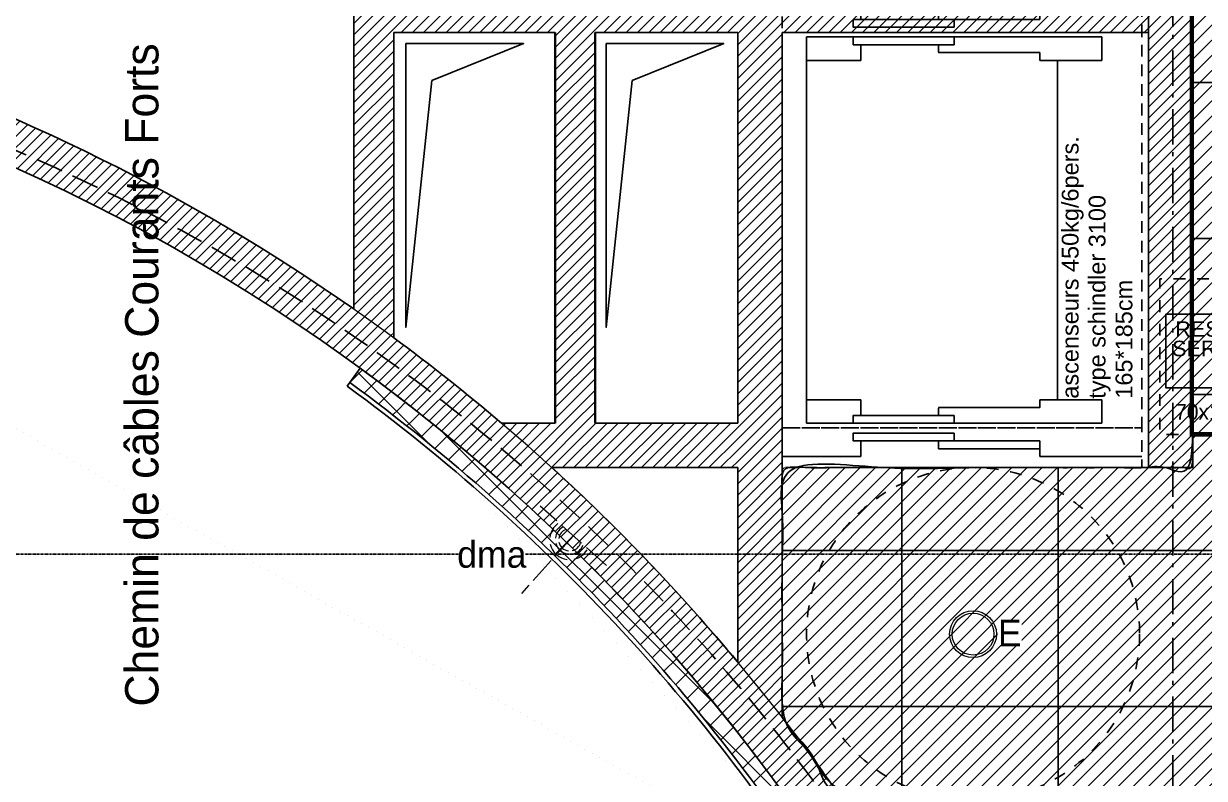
# Model space of a CAD drawing. Header units: centimetres. Extents: x -35664 to 50682, y -23001 to 23705.
# Drawn here: x 4493 to 5025, y 4190 to 4530 of the extents above; entities that cross this region are included whole.
import ezdxf

# ---------------------------------------------------------------- set-up
doc = ezdxf.new("R2010")
doc.units = ezdxf.units.CM
for name, pattern in [('ACAD_ISO02W100', [15, 12, -3]), ('Style de ligne -1', [0.41664, 0.20828, -0.20836]), ('Style de ligne -17', [0.347222, 0.20828, -0.138942]), ('Style de ligne -6', [1.04164, 0.625, -0.20828, 0.06943, -0.13893]), ('VW-01', [0.41656, 0.20828, -0.20828]), ('VW-02', [0.69435, 0.48607, -0.20828])]:
    doc.linetypes.add(name, pattern=pattern)
for name, color, linetype in [('B GÈnÈral_Hatch', 252, 'Continuous'), ('B Général', 252, 'Continuous'), ('C ANNOTATIONS-axes horizontaux', 252, 'Style de ligne -1'), ('C ANNOTATIONS-prestations', 252, 'Continuous'), ('C ANNOTATIONS-prestations_Hatch', 252, 'Continuous'), ('prlm-MOD', 64, 'Continuous')]:
    doc.layers.add(name, color=color, linetype=linetype)
for name, color, linetype, lineweight in [('prlm-ELEC-BT', 1, 'Continuous', 25), ('prlm-ELEC-CFO', 1, 'Continuous', 25), ('RESERVATION', 5, 'Continuous', 30)]:
    doc.layers.add(name, color=color, linetype=linetype, lineweight=lineweight)
doc.styles.add('Arial', font='arial.ttf')
doc.styles.add('Eurostile (italic)', font='Eurostib.TTF')
doc.styles.add('prlm-elec-cfo', font='comic.ttf', dxfattribs={"height": 12})
pattern_1 = [(45, (0, 0), (2.4253472, -2.6458333), [])]

# ---------------------------------------------------------------- blocks, each defined once
blk = doc.blocks.new('A 90.Groupe-10-1')
at = {"layer": 'B Général', "linetype": 'VW-02', "ltscale": 25.4}
blk.add_circle((4150.95, 3675.03), 866.95, dxfattribs=at)
at = {"layer": 'B Général', "linetype": 'Continuous'}
blk.add_arc((4150.95, 3675.03), 593.48, 0, 90, dxfattribs=at)
blk = doc.blocks.new('A 90.Ascenseur 162.185')
at = {"layer": 'B Général'}
for p, q in [((35.5, -5), (0, -5)), ((35.5, -5), (35.5, -12.06)), ((116, -5), (116, -8.53)), ((161.98, -5), (116, -5)), ((70.5, -12.06), (70.5, -8.53)), ((70.5, -8.53), (116, -8.53)), ((116, -8.53), (116, -12.06)), ((32, -15.58), (32, -12.06)), ((32, -12.06), (77.5, -12.06)), ((77.5, -15.58), (32, -15.58)), ((116, -12.06), (70.5, -12.06)), ((77.5, -12.06), (77.5, -15.58)), ((11, -20), (144, -20)), ((11, -30.58), (11, -20)), ((32, -23.53), (32, -20)), ((32, -20), (77.5, -20)), ((77.5, -20), (77.5, -23.53)), ((144, -20), (144, -30.58)), ((77.5, -23.53), (32, -23.53)), ((35.5, -30.58), (35.5, -23.53)), ((70.5, -26.81), (70.5, -23.53)), ((11, -30.58), (35.5, -30.58)), ((70.5, -27.06), (116, -27.06)), ((116, -30.58), (116, -27.06)), ((144, -30.58), (116, -30.58)), ((11, -183.42), (35.5, -183.42)), ((11, -183.42), (11, -194)), ((35.5, -183.42), (35.5, -190.47)), ((144, -183.42), (116, -183.42)), ((116, -183.42), (116, -186.94)), ((144, -194), (144, -183.42)), ((77.5, -190.47), (32, -190.47)), ((32, -190.47), (32, -194)), ((70.5, -186.94), (116, -186.94)), ((70.5, -187.19), (70.5, -190.47)), ((77.5, -194), (77.5, -190.47)), ((11, -194), (144, -194)), ((32, -194), (77.5, -194)), ((77.5, -198.42), (32, -198.42)), ((32, -198.42), (32, -201.94)), ((32, -201.94), (77.5, -201.94)), ((35.5, -209), (35.5, -201.94)), ((116, -201.94), (70.5, -201.94)), ((70.5, -201.94), (70.5, -205.47)), ((77.5, -201.94), (77.5, -198.42)), ((116, -205.47), (116, -201.94)), ((70.5, -205.47), (116, -205.47)), ((116, -209), (116, -205.47)), ((35.5, -209), (0, -209)), ((162, -209), (116, -209))]:
    blk.add_line(p, q, dxfattribs=at)
at = {"layer": 'B Général', "linetype": 'Continuous'}
for p, q in [((11, -30.58), (11, -183.42)), ((124, -183.42), (124, -30.58))]:
    blk.add_line(p, q, dxfattribs=at)
at = {"layer": 'B Général', "linetype": 'Style de ligne -17', "ltscale": 25.4, "flags": 128}
for points in [[(0, 0), (162, 0), (162, -18), (0, -18)], [(0, -18), (162, -18), (162, -196), (0, -196)], [(0, -196), (162, -196), (162, -214), (0, -214)]]:
    blk.add_lwpolyline(points, close=True, dxfattribs=at)
at = {"layer": 'B Général', "flags": 128}
for points in [[(116, -12.06), (70.5, -12.06), (70.5, -8.53), (116, -8.53), (116, -12.06)], [(77.5, -15.58), (32, -15.58), (32, -12.06), (77.5, -12.06), (77.5, -15.58)], [(77.5, -23.53), (32, -23.53), (32, -20), (77.5, -20), (77.5, -23.53)], [(116, -27.06), (70.5, -27.06), (70.5, -27.06), (116, -27.06), (116, -27.06)], [(77.5, -190.47), (32, -190.47), (32, -194), (77.5, -194), (77.5, -190.47)], [(116, -186.94), (70.5, -186.94), (70.5, -186.94), (116, -186.94), (116, -186.94)], [(77.5, -198.42), (32, -198.42), (32, -201.94), (77.5, -201.94), (77.5, -198.42)], [(116, -201.94), (70.5, -201.94), (70.5, -205.47), (116, -205.47), (116, -201.94)]]:
    blk.add_lwpolyline(points, dxfattribs=at)
at = {"layer": 'B Général', "linetype": 'VW-01', "ltscale": 25.4}
blk.add_circle((86, -289), 75, dxfattribs=at)
at = {"layer": 'C ANNOTATIONS-prestations', "insert": (125.95, -182.94), "char_height": 7.5758, "attachment_point": 1, "rotation": 90, "line_spacing_factor": 0.959385, "style": 'Arial'}
blk.add_mtext('ascenseurs 450kg/6pers.\\Ptype schindler 3100\\P165*185cm', dxfattribs=at)
blk = doc.blocks.new('xi.dma')
at = {"layer": 'prlm-ELEC-CFO', "color": 0, "linetype": 'ACAD_ISO02W100', "lineweight": 5, "flags": 128}
for points in [[(0, 0), (0, 35)], [(-20, 0), (20, 0)]]:
    blk.add_lwpolyline(points, dxfattribs=at)
at = {"layer": 'prlm-ELEC-CFO', "color": 0, "linetype": 'ByBlock', "lineweight": 5}
for radius, start, end in [(9, 55, 125), (9, 145, 191.803), (6.5, 145, 199.0387), (6.5, 55, 125), (5, 55, 125), (6.5, 340.9613, 35), (9, 348.197, 35), (5, 145, 207.3745), (5, 332.6255, 35)]:
    blk.add_arc((0, 2.41), radius, start, end, dxfattribs=at)
blk = doc.blocks.new('xi.lumE')
at = {"layer": 'prlm-ELEC-CFO', "color": 0, "linetype": 'ByBlock', "lineweight": 13}
for radius in [10.55, 9.42]:
    blk.add_circle((0, 0), radius, dxfattribs=at)
blk = doc.blocks.new('xi.txt-chcablCFO')
at = {"layer": 'prlm-ELEC-BT', "insert": (0, 0), "char_height": 15, "width": 316.4592, "attachment_point": 1, "style": 'prlm-elec-cfo'}
blk.add_mtext('Chemin de câbles Courants Forts ', dxfattribs=at)
blk = doc.blocks.new('A 90.70.150 EDF')
at = {"layer": 'B Général', "linetype": 'VW-01', "ltscale": 25.4, "flags": 128}
blk.add_lwpolyline([(-35, 75), (35, 75), (35, -75), (-35, -75)], close=True, dxfattribs=at)
at = {"layer": 'B Général', "insert": (24.95, -41.8), "char_height": 7.059, "attachment_point": 5, "rotation": 90, "line_spacing_factor": 0.894142, "style": 'Eurostile (italic)'}
blk.add_mtext('70x150 EDF', dxfattribs=at)

msp = doc.modelspace()

# ---------------------------------------------------------------- hatches: boundary and pattern name
at = {"layer": 'B GÈnÈral_Hatch', "linetype": 'Continuous'}
h = msp.add_hatch(dxfattribs=at)
h.set_pattern_fill('50_BETON', color=256, style=0, pattern_type=2)
h.set_pattern_definition(pattern_1)
h.paths.add_polyline_path([(4659.965, 4889.389), (4641.965, 4909.389), (4641.965, 4401.856), (4659.965, 4388.928)])
h = msp.add_hatch(dxfattribs=at)
h.set_pattern_fill('50_BETON', color=256, style=0, pattern_type=2)
h.set_pattern_definition(pattern_1)
h.paths.add_polyline_path([(4999.965, 4330.389), (5019.965, 4330.389), (5019.965, 4750.941), (4999.965, 4750.941)])
h = msp.add_hatch(dxfattribs=at)
h.set_pattern_fill('50_BETON', color=256, style=0, pattern_type=2)
h.set_pattern_definition(pattern_1)
edge = h.paths.add_edge_path()
edge.add_arc((4134.467, 3676.22), 865.495, 31.963058, 89.233818, ccw=False)
edge.add_line((4868.744, 4134.389), (4881.036, 4152.389))
edge.add_arc((4134.467, 3676.22), 885.495, 32.530157, 89.233818)
edge.add_line((4146.308, 4561.636), (4146.04, 4541.638))
h = msp.add_hatch(dxfattribs=at)
h.set_pattern_fill('50_BETON', color=256, style=0, pattern_type=2)
h.set_pattern_definition(pattern_1)
h.paths.add_polyline_path([(4999.965, 4546.389), (4659.965, 4546.389), (4659.965, 4526.389), (4999.965, 4526.389)])
h = msp.add_hatch(dxfattribs=at)
h.set_pattern_fill('50_BETON', color=256, style=0, pattern_type=2)
h.set_pattern_definition(pattern_1)
h.paths.add_polyline_path([(4732.715, 4350.389), (4750.715, 4350.389), (4750.715, 4526.389), (4732.715, 4526.389)])
h = msp.add_hatch(dxfattribs=at)
h.set_pattern_fill('50_BETON', color=256, style=0, pattern_type=2)
h.set_pattern_definition(pattern_1)
h.paths.add_polyline_path([(4814.965, 4242.81), (4834.965, 4217.888), (4834.965, 4526.389), (4814.965, 4526.389)])
h = msp.add_hatch(dxfattribs=at)
h.set_pattern_fill('02_ISOLANT', color=256, style=0, pattern_type=2)
h.set_pattern_definition([(45, (0, 0), (-5.656854, 5.656854), []), (135, (0, 0), (5.656854, 5.656854), [])])
edge = h.paths.add_edge_path()
edge.add_arc((4134.467, 3676.22), 857.495, 31.667235, 53.859022)
edge.add_line((4640.195, 4368.706), (4644.914, 4375.166))
edge.add_arc((4134.467, 3676.22), 865.495, 31.963058, 53.859022, ccw=False)
edge.add_line((4868.744, 4134.389), (4864.291, 4126.392))
h = msp.add_hatch(dxfattribs=at)
h.set_pattern_fill('50_BETON', color=256, style=0, pattern_type=2)
h.set_pattern_definition(pattern_1)
h.paths.add_polyline_path([(4814.965, 4330.389), (4814.965, 4350.389), (4708.573, 4350.389), (4731.262, 4330.389)])
at = {"layer": 'C ANNOTATIONS-prestations_Hatch', "linetype": 'Continuous'}
h = msp.add_hatch(dxfattribs=at)
h.set_pattern_fill('F_P__SOFFITE', color=256, style=0, pattern_type=2)
h.set_pattern_definition([(45, (0, 0.2205), (-3.5277778, 3.3072917), [])])
h.paths.add_polyline_path([(5019.965, 4889.389), (5019.965, 4330.389), (4834.965, 4330.389), (4834.965, 4217.888), (4841.047, 4209.928), (4847.037, 4201.903), (4852.934, 4193.813), (4858.739, 4185.658), (4864.452, 4177.439), (4870.072, 4169.154), (4875.6, 4160.804), (4881.036, 4152.389), (7290.546, 4152.389), (7290.546, 4282.387), (5150, 4282.389), (5150, 4889.389)])
h = msp.add_hatch(dxfattribs=at)
h.set_pattern_fill('DALETTES TERRASSE 50X50', color=256, scale=1.406016, style=0, pattern_type=2)
h.set_pattern_definition([(0, (4678, 4152.39), (4e-15, -70.3008), []), (-90, (4678, 4152.39), (70.3008, 0), [])])
h.paths.add_polyline_path([(4834.965, 4217.888), (4841.047, 4209.928), (4847.037, 4201.903), (4852.934, 4193.813), (4858.739, 4185.658), (4864.452, 4177.439), (4870.072, 4169.154), (4875.6, 4160.804), (4881.036, 4152.389), (7290.546, 4152.388), (7290.546, 4282.388), (5150.041, 4282.389), (5150, 4889.386), (5019.965, 4889.01), (5019.965, 4330.389), (4834.965, 4330.389)])

# ---------------------------------------------------------------- linework, layer by layer
at = {"layer": 'B Général', "linetype": 'Style de ligne -6', "ltscale": 25.4}
msp.add_line((5010.965, 3285.389), (5010.965, 5820.389), dxfattribs=at)
msp.add_line((5010.965, 3285.389), (5010.965, 5820.389), dxfattribs=at)
at = {"layer": 'B Général', "linetype": 'Continuous', "lineweight": 18}
for p, q in [((4641.965, 4401.856), (4641.965, 4909.389)), ((4999.965, 4330.389), (4999.965, 4750.941)), ((5019.965, 4330.389), (5019.965, 4750.941)), ((4659.965, 4526.389), (4732.715, 4526.389)), ((4659.965, 4388.928), (4659.965, 4526.389)), ((4750.715, 4526.389), (4814.965, 4526.389)), ((4814.965, 4526.389), (4814.965, 4350.389)), ((4834.965, 4526.389), (4999.965, 4526.389)), ((4834.965, 4526.389), (4834.965, 4217.888)), ((4708.573, 4350.389), (4732.715, 4350.389)), ((4750.715, 4350.389), (4814.965, 4350.389)), ((4731.262, 4330.389), (4814.965, 4330.389)), ((4814.965, 4330.389), (4814.965, 4242.81))]:
    msp.add_line(p, q, dxfattribs=at)
at = {"layer": 'B Général', "linetype": 'Continuous'}
for p, q in [((4641.965, 4401.856), (4641.965, 4909.389)), ((4999.965, 4330.389), (4999.965, 4750.941)), ((5019.965, 4330.389), (5019.965, 4750.941)), ((4659.965, 4526.389), (4732.715, 4526.389)), ((4659.965, 4388.928), (4659.965, 4526.389)), ((4732.715, 4526.389), (4732.715, 4350.389)), ((4750.715, 4526.389), (4750.715, 4350.389)), ((4750.715, 4526.389), (4814.965, 4526.389)), ((4814.965, 4526.389), (4814.965, 4350.389)), ((4834.965, 4526.389), (4999.965, 4526.389)), ((4834.965, 4526.389), (4834.965, 4217.888)), ((4644.914, 4375.166), (4639.016, 4367.09)), ((4708.573, 4350.389), (4732.715, 4350.389)), ((4750.715, 4350.389), (4814.965, 4350.389)), ((4731.262, 4330.389), (4814.965, 4330.389)), ((4814.965, 4330.389), (4814.965, 4242.81)), ((5019.965, 4330.389), (4999.965, 4330.389))]:
    msp.add_line(p, q, dxfattribs=at)
at = {"layer": 'B Général', "linetype": 'Continuous', "lineweight": 35}
for p, q in [((4732.715, 4526.389), (4732.715, 4350.389)), ((4750.715, 4526.389), (4750.715, 4350.389))]:
    msp.add_line(p, q, dxfattribs=at)
at = {"layer": 'B Général', "linetype": 'Continuous', "flags": 128}
for points in [[(4677.195, 4504.778), (4718.465, 4521.389), (4665.5, 4521.389), (4665.5, 4393.586)], [(4767.409, 4504.778), (4808.679, 4521.389), (4755.715, 4521.389), (4755.715, 4393.586)]]:
    msp.add_lwpolyline(points, close=True, dxfattribs=at)
at = {"layer": 'B Général', "linetype": 'Continuous', "lineweight": 18}
for radius, start in [(885.495, 32.530157), (865.495, 31.963058)]:
    msp.add_arc((4134.467, 3676.22), radius, start, 89.233818, dxfattribs=at)
at = {"layer": 'B Général', "linetype": 'Continuous'}
for radius, start, end in [(885.495, 55.031702, 89.233818), (865.495, 31.963058, 89.233818), (885.495, 49.583104, 53.597734), (865.495, 31.963058, 53.859022), (865.495, 31.963058, 53.859022), (855.495, 31.59228, 53.859022), (855.495, 31.59228, 53.859022), (857.495, 31.667235, 53.859022), (885.495, 39.781155, 47.625971), (885.495, 32.530157, 37.713423)]:
    msp.add_arc((4134.467, 3676.22), radius, start, end, dxfattribs=at)
at = {"layer": 'C ANNOTATIONS-axes horizontaux'}
msp.add_line((12370.813, 4291.389), (2960.813, 4291.389), dxfattribs=at)
msp.add_line((12370.813, 4291.389), (2960.813, 4291.389), dxfattribs=at)
at = {"layer": 'C ANNOTATIONS-prestations', "linetype": 'Continuous'}
msp.add_open_spline([(4834.965, 4217.888), (4859.479, 4186.178), (4881.036, 4152.389), (6085.791, 4152.388), (7290.546, 4152.388), (7290.546, 4217.388), (7290.546, 4282.388), (6220.294, 4282.388), (5150.041, 4282.389), (5150.021, 4585.887), (5150, 4889.386), (5084.982, 4889.198), (5019.965, 4889.01), (5019.965, 4609.699), (5019.965, 4330.389), (4927.465, 4330.389), (4834.965, 4330.389), (4834.965, 4274.138), (4834.965, 4217.888)], degree=2, knots=[0, 0, 0, 1, 1, 2, 2, 3, 3, 4, 4, 5, 5, 6, 6, 7, 7, 8, 8, 9, 9, 9], dxfattribs=at)
at = {"layer": 'C ANNOTATIONS-prestations'}
msp.add_open_spline([(5019.965, 4889.389), (5019.965, 4609.889), (5019.965, 4330.389), (4927.465, 4330.389), (4834.965, 4330.389), (4834.965, 4274.138), (4834.965, 4217.888), (4859.479, 4186.178), (4881.036, 4152.389), (6085.791, 4152.389), (7290.546, 4152.389), (7290.546, 4217.388), (7290.546, 4282.387), (6220.273, 4282.388), (5150, 4282.389), (5150, 4585.889), (5150, 4889.389), (5084.982, 4889.389), (5019.965, 4889.389)], degree=2, knots=[0, 0, 0, 1, 1, 2, 2, 3, 3, 4, 4, 5, 5, 6, 6, 7, 7, 8, 8, 9, 9, 9], dxfattribs=at)
at = {"layer": 'prlm-MOD', "const_width": 2}
msp.add_lwpolyline([(5019.516, 4883.338), (5154.005, 4883.338), (5154.005, 4345.389), (5019.516, 4345.389)], close=True, dxfattribs=at)
at = {"layer": 'RESERVATION', "lineweight": 25}
msp.add_lwpolyline([(5007.838, 4399.465), (5119.786, 4399.465), (5119.786, 4366.278), (5007.838, 4366.278)], close=True, dxfattribs=at)

# ---------------------------------------------------------------- block references
at = {"layer": 'B Général'}
msp.add_blockref('A 90.Groupe-10-1', (0, 0), dxfattribs=at)
for name, p, rotation in [('A 90.Ascenseur 162.185', (4834.965, 4544.389), 359.9999962356757), ('A 90.70.150 EDF', (5080.041, 4380.389), 270)]:
    msp.add_blockref(name, p, dxfattribs=dict(at, rotation=rotation))
at = {"layer": 'prlm-ELEC-BT', "rotation": 90}
msp.add_blockref('xi.txt-chcablCFO', (4538.995, 4222.75), dxfattribs=at)

# ---------------------------------------------------------------- texts
at = {"layer": 'RESERVATION', "lineweight": 25, "style": 'Arial'}
msp.add_text('RESA 28X10CM', height=7, dxfattribs=at).set_placement((5011.982, 4389.325))
at = {"layer": 'RESERVATION', "style": 'Arial'}
msp.add_text('SERVICES GENERAUX', height=7, dxfattribs=at).set_placement((5010.606, 4380.571))

# ---------------------------------------------------------------- next in the draw order: texts
at = {"layer": 'prlm-ELEC-CFO', "lineweight": 20, "char_height": 12, "attachment_point": 2, "line_spacing_factor": 0.8, "style": 'prlm-elec-cfo', "bg_fill": 3, "box_fill_scale": 0.95, "bg_fill_color": 256, "bg_fill_transparency": 0}
for s, insert in [('dma', (4704.191, 4297.328)), ('E', (4937.51, 4261.853))]:
    msp.add_mtext(s, dxfattribs=dict(at, insert=insert))

# ---------------------------------------------------------------- next in the draw order: block references
at = {"layer": 'prlm-ELEC-CFO', "rotation": 138.0180760875259}
msp.add_blockref('xi.dma', (4740.897, 4299.695), dxfattribs=at)
at = {"layer": 'prlm-ELEC-CFO'}
msp.add_blockref('xi.lumE', (4920.965, 4255.389), dxfattribs=at)

doc.saveas('drawing.dxf')
